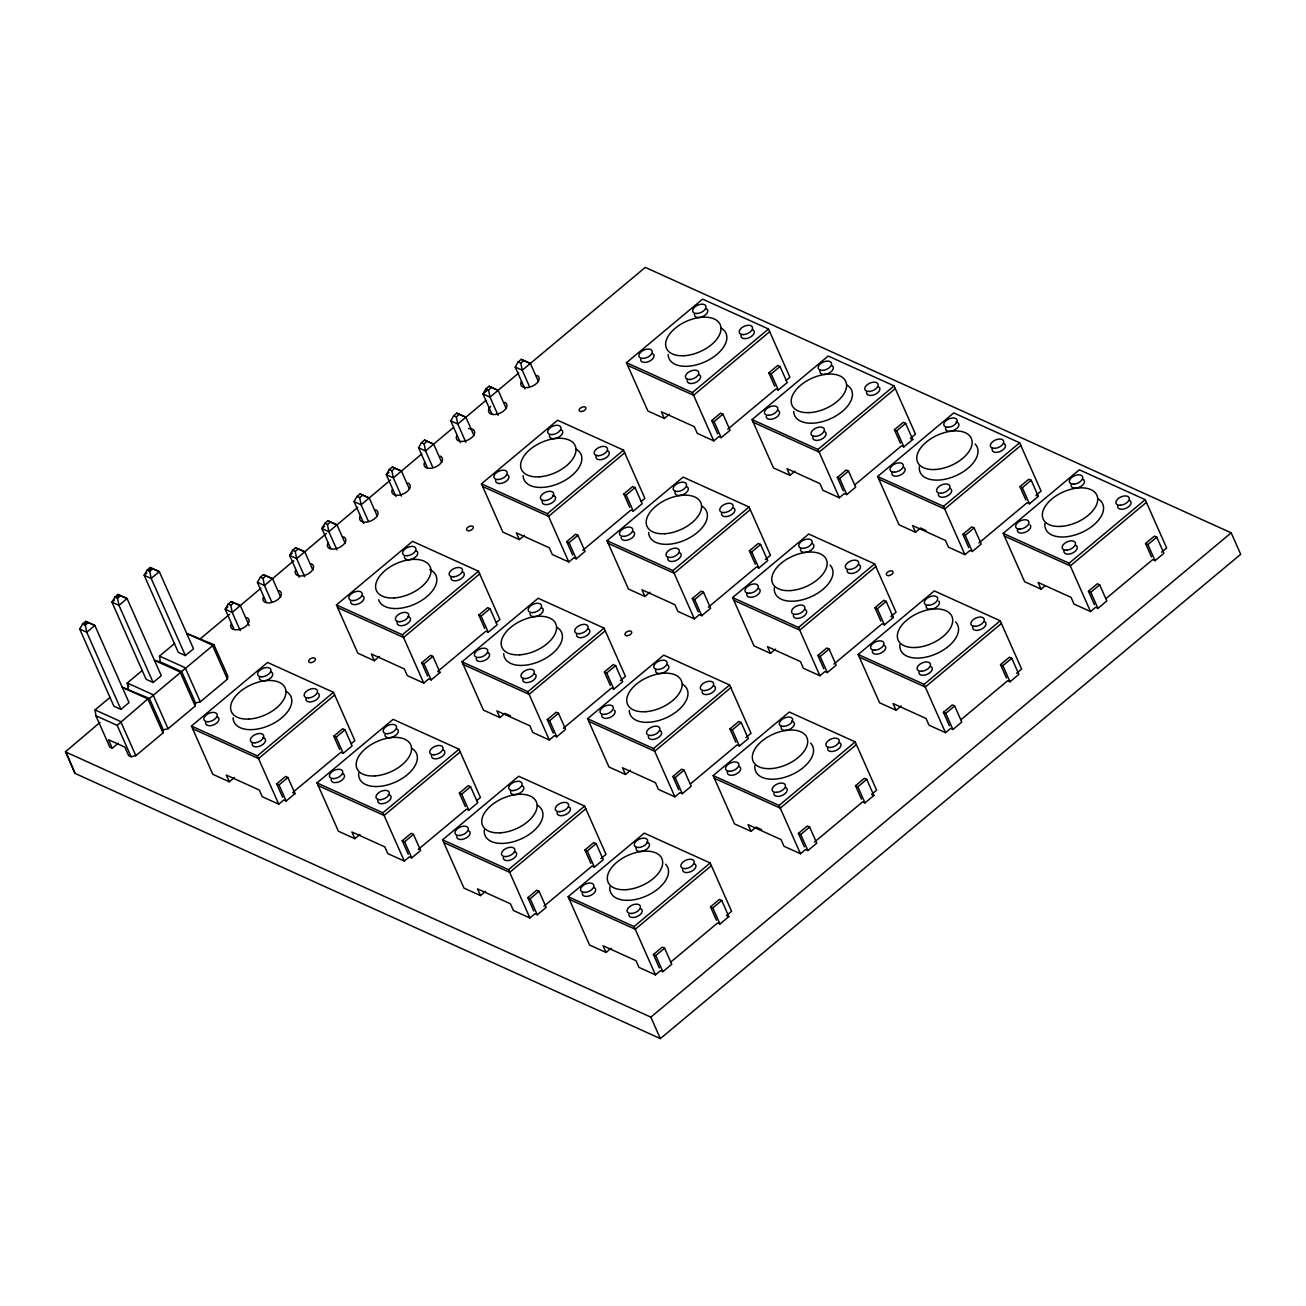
<?xml version="1.0" encoding="UTF-8"?>
<svg xmlns="http://www.w3.org/2000/svg" width="1306" height="1306" viewBox="0 0 1306 1306"><rect width="100%" height="100%" fill="white"/><g stroke="black" fill="none" stroke-linecap="round" stroke-linejoin="round"><path stroke-width="1.5" d="M118.405 743.114L112.267 748.24L108.496 739.718L124.87 747.13L128.641 755.652L131.106 756.762L135.84 755.652L162.989 732.976L163.332 729.858L149.423 698.465L122.193 687.25L147.888 698.89L149.423 698.465L213.874 644.642L227.783 676.035L227.44 679.153L200.291 701.828L195.557 702.938L195.214 706.056L168.066 728.732L163.332 729.858M85.706 621.378L94.865 625.476L129.033 702.612L120.919 709.387L113.883 706.203L79.715 629.068L82.653 623.925L85.706 621.378L87.829 622.293M114.879 597.005L111.941 602.164L146.109 679.3L153.145 682.483L161.275 675.708L127.09 598.556L117.932 594.475L114.879 597.005L117.524 598.213L118.96 605.347L153.145 682.483M147.105 570.102L144.166 575.244L178.334 652.38L185.37 655.563L193.5 648.788L159.316 571.653L150.157 567.555L147.105 570.102L149.749 571.293L151.186 578.427L185.37 655.563M233.301 602.474L231.178 601.56L228.126 604.107L225.187 609.249L234.035 629.247M266.261 602.327L257.413 582.345L260.351 577.187L263.404 574.656L265.526 575.554M297.752 548.651L295.629 547.736L292.577 550.283L289.638 555.425L299.303 577.236M329.977 521.731L327.855 520.816L324.802 523.363L321.864 528.522L330.712 548.504M363.754 523.412L354.089 501.602L357.028 496.46L360.081 493.913L362.203 494.827M394.428 467.907L392.306 466.993L389.253 469.54L386.315 474.682L395.979 496.492M427.389 467.777L418.54 447.778L421.479 442.636L424.532 440.089L426.654 441.004M460.43 442.669L450.766 420.859L453.704 415.716L456.757 413.169L458.879 414.084M491.105 387.164L488.983 386.266L485.93 388.796L482.991 393.955L491.84 413.937M524.881 388.845L515.217 367.035L518.155 361.893L521.208 359.346L523.331 360.26M131.106 756.762L117.197 725.385L147.888 698.89L162.989 732.976M83.976 624.529L87.029 621.983M116.201 597.609L119.254 595.063M148.427 570.689L151.48 568.159M114.634 599.895L111.941 602.164L118.96 605.347L127.09 598.556L120.56 595.667L117.524 598.213M146.86 572.991L144.166 575.244L151.186 578.427L159.316 571.653L152.786 568.747L149.749 571.293M120.919 709.387L86.735 632.251L85.298 625.117L88.335 622.57L94.865 625.476L86.735 632.251L79.715 629.068M112.267 748.24L109.802 747.114L95.893 715.721L95.044 709.925L110.112 697.322M142.338 670.419L127.27 683.005L128.119 688.817M195.557 702.938L181.648 671.545L160.344 661.897L159.495 656.102L174.58 643.499M227.881 606.996L225.187 609.249L232.207 612.432L240.271 630.618M292.332 553.173L289.638 555.425L296.658 558.609L304.722 576.795M324.557 526.253L321.864 528.522L328.883 531.705L336.948 549.875M389.008 472.429L386.315 474.682L393.335 477.882L401.399 496.051M487.04 390.559L482.991 393.955L490.011 397.138L498.076 415.308M260.906 588.173L232.207 612.432L230.77 605.298L233.807 602.752L240.337 605.658L249.185 625.656M271.681 601.886L264.432 585.529L262.996 578.395L266.032 575.848L272.562 578.738L280.61 596.924M326.533 533.403L296.658 558.609L295.221 551.475L298.258 548.928L304.788 551.834L312.836 570.004M357.795 507.332L328.883 531.705L327.447 524.555L330.483 522.025L337.013 524.914L345.062 543.1M368.357 521.143L361.109 504.785L359.672 497.651L362.709 495.105L369.239 498.01L377.287 516.18M421.854 453.868L393.335 477.882L391.898 470.731L394.934 468.201L401.464 471.091L409.513 489.277M432.808 467.319L425.56 450.962L424.124 443.828L427.16 441.281L433.69 444.187L441.738 462.357M465.85 442.228L457.786 424.042L456.349 416.908L459.385 414.361L465.916 417.267L473.964 435.437M518.727 373.01L490.011 397.138L488.575 390.004L491.611 387.458L498.141 390.363L506.189 408.533M529.485 386.576L522.237 370.218L520.8 363.084L523.837 360.538L530.367 363.443L538.415 381.613M99.974 722.479L65.365 751.848L650.845 1017.145L660.363 1038.597L1240.7 554.299L1231.183 532.832L645.295 267.404L522.237 370.218L515.217 367.035M199.981 639.026L229.66 614.244M293.719 560.78L264.432 585.529L257.413 582.345M390.608 479.939L361.109 504.785L354.089 501.602M453.1 427.78L425.56 450.962L418.54 447.778M485.914 400.403L457.786 424.042L450.766 420.859M234.378 777.56L229.301 781.788L212.829 774.327L191.427 726.038L267.55 662.452L333.471 692.327L354.873 740.616L351.069 743.8M379.393 656.445L374.316 660.689L357.844 653.212L336.442 604.923L412.565 541.353L478.486 571.212L499.888 619.501L496.084 622.684M524.408 535.346L519.347 539.574L502.859 532.113L481.457 483.824L557.58 420.238L623.501 450.113L644.903 498.402L641.099 501.586M669.423 414.231L664.362 418.475L647.874 410.998L626.472 362.709L702.595 299.139L768.516 328.998L789.918 377.287L786.114 380.47M191.427 726.038L257.347 755.896L333.471 692.327M336.442 604.923L402.362 634.781L478.486 571.212M481.457 483.824L547.377 513.682L623.501 450.113M626.472 362.709L692.392 392.567L768.516 328.998M334.663 695.004L258.539 758.574L192.619 728.715M479.677 573.905L403.554 637.475L337.634 607.6M624.692 452.79L548.569 516.36L482.649 486.501M769.707 331.675L693.584 395.261L627.664 365.386M282.635 797.264L276.692 783.861L285.573 776.433L287.908 777.494L295.042 793.591L286.161 801.019L283.826 799.958L278.749 804.186L262.261 796.725L259.29 790.016L226.33 775.078L229.301 781.788M339.723 749.595L333.781 736.176L342.662 728.764L344.996 729.825L352.13 745.922L343.249 753.333L340.915 752.272L292.707 792.53L295.042 793.591M427.65 676.165L421.707 662.746L430.588 655.334L432.923 656.396L440.057 672.492L431.176 679.904L428.841 678.842L423.764 683.087L407.276 675.61L404.305 668.917L371.345 653.98L374.316 660.689M484.738 628.48L478.796 615.061L487.677 607.649L490.028 608.71L497.145 624.807L488.264 632.218L485.93 631.157L437.722 671.431L440.057 672.492M572.665 555.05L566.722 541.631L575.603 534.219L577.938 535.28L585.072 551.377L576.191 558.805L573.856 557.744L568.779 561.972L552.291 554.511L549.32 547.802L516.36 532.864L519.347 539.574M629.753 507.365L623.811 493.962L632.692 486.534L635.043 487.595L642.177 503.708L633.296 511.119L630.945 510.058L582.737 550.316M717.68 433.951L711.737 420.532L720.618 413.12L722.953 414.182L730.087 430.278L721.206 437.69L718.871 436.628L713.794 440.873L697.306 433.396L694.335 426.687L661.375 411.765L664.362 418.475M774.768 386.266L768.826 372.847L777.707 365.435L780.057 366.496L787.192 382.593L778.311 390.004L775.96 388.943L727.752 429.217M276.692 783.861L279.027 784.922L287.908 777.494M333.781 736.176L336.115 737.237L344.996 729.825M421.707 662.746L424.042 663.807L432.923 656.396M478.796 615.061L481.13 616.122L490.028 608.71M566.722 541.631L569.057 542.692L577.938 535.28M623.811 493.962L626.162 495.023L635.043 487.595M711.737 420.532L714.072 421.593L722.953 414.182M768.826 372.847L771.177 373.908L780.057 366.496M359.95 834.436L354.873 838.681L338.401 831.22L316.999 782.914L393.122 719.345L459.043 749.22L480.445 797.509L476.641 800.692M510.466 715.819L504.965 713.337L499.888 717.582L483.416 710.105L462.014 661.816L538.137 598.246L604.058 628.104L625.46 676.394L620.383 680.638M649.98 592.222L644.919 596.467L628.431 589.006L607.029 540.7L683.152 477.131L749.073 506.989L770.475 555.295L765.398 559.523M794.995 471.123L789.934 475.351L773.446 467.891L752.044 419.601L828.167 356.032L894.088 385.89L915.49 434.18L910.413 438.424L912.763 439.485L903.883 446.897L901.532 445.836L854.875 484.804M316.999 782.914L382.919 812.789L459.043 749.22M462.014 661.816L527.934 691.674L604.058 628.104M607.029 540.7L672.949 570.575L749.073 506.989M752.044 419.601L817.964 449.46L894.088 385.89M460.234 751.897L384.111 815.466L318.191 785.608M605.249 630.782L529.126 694.368L463.206 664.493M750.264 509.683L674.141 573.252L608.221 543.394M895.279 388.568L819.156 452.137L753.236 422.279M408.207 854.157L402.264 840.738L411.145 833.326L413.48 834.387L420.614 850.484L411.733 857.895L409.398 856.834L404.321 861.078L387.833 853.618L384.862 846.908L351.902 831.971L354.873 838.681M465.295 806.471L459.353 793.069L468.234 785.641L470.568 786.702L477.702 802.798L468.821 810.226L466.487 809.165L418.279 849.422M553.222 733.058L547.279 719.639L556.16 712.211L558.495 713.272L565.629 729.385L556.748 736.796L554.413 735.735L549.336 739.98L532.848 732.503L529.877 725.793L496.917 710.872L499.888 717.582M610.31 685.372L604.368 671.953L613.249 664.542L615.599 665.603L622.717 681.699L613.836 689.111L611.502 688.05L563.294 728.324M698.237 611.943L692.294 598.523L701.175 591.112L703.51 592.173L710.644 608.27L701.763 615.681L699.428 614.62L694.351 618.864L677.863 611.404L674.892 604.694L641.932 589.757L644.919 596.467M755.325 564.257L749.383 550.854L758.264 543.427L760.614 544.488L767.748 560.584L758.868 568.012L756.517 566.951L708.309 607.208M843.252 490.827L837.309 477.425L846.19 469.997L848.525 471.058L855.659 487.154L846.778 494.582L844.443 493.521L839.366 497.749L822.878 490.289L819.907 483.579L786.963 468.658L789.934 475.351M900.34 443.158L894.398 429.739L903.279 422.328L905.629 423.389L912.763 439.485M402.264 840.738L404.599 841.799L413.48 834.387M459.353 793.069L461.687 794.13L470.568 786.702M547.279 719.639L549.614 720.7L558.495 713.272M604.368 671.953L606.702 673.014L615.599 665.603M692.294 598.523L694.629 599.585L703.51 592.173M749.383 550.854L751.734 551.916L760.614 544.488M837.309 477.425L839.644 478.486L848.525 471.058M894.398 429.739L896.749 430.8L905.629 423.389M485.522 891.329L480.445 895.573L463.973 888.113L442.571 839.807L518.694 776.237L584.615 806.096L606.017 854.402L600.94 858.63M630.537 770.23L625.476 774.458L608.988 766.997L587.586 718.708L663.709 655.122L729.63 684.997L751.032 733.286L745.955 737.531M775.552 649.115L770.491 653.359L754.003 645.882L732.601 597.593L808.724 534.023L874.645 563.882L896.047 612.188L890.97 616.416L893.32 617.477L884.44 624.888L882.089 623.827L833.881 664.101M926.068 530.497L920.567 528.016L915.506 532.244L899.018 524.783L877.616 476.494L953.739 412.908L1019.66 442.783L1041.062 491.072L1035.985 495.317L1038.335 496.378L1029.455 503.79L1027.104 502.728L978.896 542.986M442.571 839.807L508.491 869.682L584.615 806.096M587.586 718.708L653.506 748.567L729.63 684.997M732.601 597.593L798.521 627.451L874.645 563.882M877.616 476.494L943.536 506.353L1019.66 442.783M585.806 808.789L509.683 872.359L443.762 842.501M730.821 687.674L654.698 751.244L588.777 721.385M875.836 566.575L799.713 630.145L733.792 600.287M1020.851 445.46L944.728 509.03L878.807 479.171M533.779 911.049L527.836 897.63L536.717 890.219L539.052 891.28L546.186 907.376L537.305 914.788L534.97 913.727L529.893 917.971L513.405 910.511L510.434 903.801L477.474 888.864L480.445 895.573M590.867 863.364L584.925 849.945L593.806 842.533L596.14 843.594L603.274 859.691L594.393 867.119L592.059 866.058L543.851 906.315M678.793 789.934L672.851 776.531L681.732 769.103L684.066 770.165L691.201 786.261L682.32 793.689L679.985 792.628L674.908 796.856L658.42 789.395L655.449 782.686L622.489 767.748L625.476 774.458M735.882 742.265L729.94 728.846L738.821 721.434L741.171 722.496L748.305 738.592L739.408 746.004L737.074 744.942L690.417 783.91M823.808 668.835L817.866 655.416L826.747 648.005L829.081 649.066L836.215 665.162L827.335 672.574L825 671.513L819.923 675.757L803.435 668.28L800.464 661.587L767.504 646.65L770.491 653.359M880.897 621.15L874.955 607.731L883.836 600.319L886.186 601.38L893.32 617.477M968.823 547.72L962.881 534.317L971.762 526.889L974.096 527.951L981.23 544.047L972.35 551.475L970.015 550.414L964.938 554.642L948.466 547.181L945.479 540.472L912.535 525.534L915.506 532.244M1025.912 500.051L1019.97 486.632L1028.85 479.204L1031.201 480.265L1038.335 496.378M527.836 897.63L530.171 898.691L539.052 891.28M584.925 849.945L587.259 851.006L596.14 843.594M672.851 776.531L675.186 777.592L684.066 770.165M729.94 728.846L732.291 729.907L741.171 722.496M817.866 655.416L820.201 656.477L829.081 649.066M874.955 607.731L877.306 608.792L886.186 601.38M962.881 534.317L965.216 535.378L974.096 527.951M1019.97 486.632L1022.32 487.693L1031.201 480.265M611.094 948.221L606.017 952.466L589.545 944.989L568.143 896.7L644.266 833.13L710.186 862.988L731.589 911.278L726.511 915.522L728.846 916.583L719.965 923.995L717.631 922.934L670.974 961.902M761.61 829.604L756.109 827.122L751.048 831.351L734.56 823.89L713.158 775.601L789.281 712.015L855.201 741.89L876.604 790.179L871.526 794.423L873.877 795.485L864.996 802.896L862.646 801.835L814.438 842.092M901.124 706.007L896.063 710.252L879.575 702.775L858.173 654.486L934.296 590.916L1000.216 620.774L1021.618 669.064L1016.541 673.308M1044.882 585.953L1041.078 589.137L1024.59 581.676L1003.188 533.37L1079.311 469.801L1145.231 499.659L1166.633 547.965L1161.556 552.193M568.143 896.7L634.063 926.558L710.186 862.988M713.158 775.601L779.078 805.459L855.201 741.89M858.173 654.486L924.093 684.344L1000.216 620.774M1003.188 533.37L1069.108 563.245L1145.231 499.659M711.378 865.666L635.255 929.252L569.334 899.377M856.393 744.567L780.27 808.136L714.349 778.278M1001.408 623.452L925.285 687.038L859.364 657.163M1146.423 502.353L1070.3 565.922L1004.379 536.064M659.35 967.942L653.408 954.523L662.289 947.111L664.623 948.172L671.757 964.269L662.877 971.68L660.542 970.619L655.465 974.864L638.977 967.387L636.006 960.694L603.045 945.756L606.017 952.466M716.439 920.257L710.497 906.837L719.377 899.426L721.728 900.487L728.846 916.583M804.365 846.827L798.423 833.408L807.304 825.996L809.638 827.057L816.772 843.154L807.892 850.581L805.557 849.52L800.48 853.749L783.992 846.288L781.021 839.578L748.06 824.641L751.048 831.351M861.454 799.141L855.512 785.739L864.392 778.311L866.743 779.372L873.877 795.485M949.38 725.728L943.438 712.309L952.319 704.897L954.653 705.958L961.787 722.055L952.907 729.466L950.572 728.405L945.495 732.65L929.007 725.173L926.036 718.463L893.075 703.542L896.063 710.252M1006.469 678.043L1000.527 664.623L1009.407 657.212L1011.758 658.273L1018.892 674.369L1010.011 681.781L1007.661 680.72L961.004 719.688M1094.395 604.613L1088.453 591.194L1097.334 583.782L1099.668 584.843L1106.802 600.94L1097.922 608.351L1095.587 607.29L1090.51 611.535L1074.038 604.074L1071.051 597.364L1038.107 582.427L1041.078 589.137M1151.484 556.927L1145.542 543.525L1154.422 536.097L1156.773 537.158L1163.907 553.254L1155.026 560.682L1152.676 559.621L1106.019 598.589M653.408 954.523L655.743 955.584L664.623 948.172M710.497 906.837L712.831 907.899L721.728 900.487M798.423 833.408L800.758 834.469L809.638 827.057M855.512 785.739L857.862 786.8L866.743 779.372M943.438 712.309L945.773 713.37L954.653 705.958M1000.527 664.623L1002.877 665.685L1011.758 658.273M1088.453 591.194L1090.788 592.255L1099.668 584.843M1145.542 543.525L1147.892 544.586L1156.773 537.158M650.845 1017.145L1231.183 532.832M160.344 661.897L154.418 660.33L180.114 671.986L195.214 706.056M150.157 567.555L152.28 568.469M117.932 594.475L120.054 595.373M521.208 359.346L530.367 363.443M518.155 361.893L520.8 363.084M488.983 386.266L498.141 390.363M485.93 388.796L488.575 390.004M456.757 413.169L465.916 417.267M453.704 415.716L456.349 416.908M424.532 440.089L433.69 444.187M421.479 442.636L424.124 443.828M392.306 466.993L401.464 471.091M389.253 469.54L391.898 470.731M360.081 493.913L369.239 498.01M357.028 496.46L359.672 497.651M327.855 520.816L337.013 524.914M324.802 523.363L327.447 524.555M295.629 547.736L304.788 551.834M292.577 550.283L295.221 551.475M263.404 574.656L272.562 578.738M260.351 577.187L262.996 578.395M231.178 601.56L240.337 605.658M228.126 604.107L230.77 605.298M213.874 644.642L186.644 633.426L212.339 645.066L227.44 679.153M159.495 656.102L185.191 667.741L200.291 701.828M82.653 623.925L85.298 625.117M95.044 709.925L120.74 721.565L135.84 755.652M95.893 715.721L117.197 725.385M66.394 752.958L75.013 773.413L660.363 1038.597M1147.892 544.586L1155.026 560.682M1090.788 592.255L1097.922 608.351M1069.108 563.245L1090.51 611.535M1022.32 487.693L1029.455 503.79M965.216 535.378L972.35 551.475M943.536 506.353L964.938 554.642M1002.877 665.685L1010.011 681.781M896.749 430.8L903.883 446.897M945.773 713.37L952.907 729.466M839.644 478.486L846.778 494.582M924.093 684.344L945.495 732.65M817.964 449.46L839.366 497.749M877.306 608.792L884.44 624.888M771.177 373.908L778.311 390.004M820.201 656.477L827.335 672.574M714.072 421.593L721.206 437.69M798.521 627.451L819.923 675.757M692.392 392.567L713.794 440.873M857.862 786.8L864.996 802.896M751.734 551.916L758.868 568.012M800.758 834.469L807.892 850.581M694.629 599.585L701.763 615.681M779.078 805.459L800.48 853.749M672.949 570.575L694.351 618.864M732.291 729.907L739.408 746.004M626.162 495.023L633.296 511.119M675.186 777.592L682.32 793.689M569.057 542.692L576.191 558.805M653.506 748.567L674.908 796.856M547.377 513.682L568.779 561.972M712.831 907.899L719.965 923.995M606.702 673.014L613.836 689.111M655.743 955.584L662.877 971.68M549.614 720.7L556.748 736.796M634.063 926.558L655.465 974.864M527.934 691.674L549.336 739.98M587.259 851.006L594.393 867.119M481.13 616.122L488.264 632.218M530.171 898.691L537.305 914.788M424.042 663.807L431.176 679.904M508.491 869.682L529.893 917.971M402.362 634.781L423.764 683.087M461.687 794.13L468.821 810.226M404.599 841.799L411.733 857.895M382.919 812.789L404.321 861.078M336.115 737.237L343.249 753.333M279.027 784.922L286.161 801.019M257.347 755.896L278.749 804.186M168.066 728.732L152.965 694.661L127.27 683.005L128.853 686.597M65.512 751.962L75.013 773.413M246.899 617.591A9.795 5.551 -23.9 0 1 241.659 628.692A9.795 5.551 -23.9 0 1 231.195 623.958M279.125 590.671A9.795 5.551 -23.9 0 1 273.885 601.788A9.795 5.551 -23.9 0 1 263.42 597.038M311.35 563.751A9.795 5.551 -23.9 0 1 306.11 574.869A9.795 5.551 -23.9 0 1 295.646 570.134M343.576 536.848A9.795 5.551 -23.9 0 1 338.336 547.965A9.795 5.551 -23.9 0 1 327.871 543.214M375.801 509.928A9.795 5.551 -23.9 0 1 370.561 521.045A9.795 5.551 -23.9 0 1 360.097 516.311M408.027 483.024A9.795 5.551 -23.9 0 1 402.787 494.125A9.795 5.551 -23.9 0 1 392.322 489.391M440.253 456.104A9.795 5.551 -23.9 0 1 435.012 467.221A9.795 5.551 -23.9 0 1 424.548 462.471M468.528 428.613A9.795 5.551 -23.9 0 1 474.225 434.474A9.795 5.551 -23.9 0 1 462.487 441.444A9.795 5.551 -23.9 0 1 456.774 435.567M504.704 402.281A9.795 5.551 -23.9 0 1 504.165 410.508A9.795 5.551 -23.9 0 1 491.497 414.214A9.795 5.551 -23.9 0 1 490.583 406.411M536.929 375.361A9.795 5.551 -23.9 0 1 531.689 386.478A9.795 5.551 -23.9 0 1 521.225 381.744M1098.003 498.81A31.164 17.647 -23.9 0 1 1082.25 532.244A31.164 17.647 -23.9 0 1 1044.914 523.477M1075.687 545.271A7.118 4.032 -23.9 0 1 1071.883 553.352A7.118 4.032 -23.9 0 1 1064.259 549.908M1129.445 500.378A7.118 4.032 -23.9 0 1 1126.49 508.083A7.118 4.032 -23.9 0 1 1117.675 506.206M1082.886 479.286A7.118 4.032 -23.9 0 1 1079.082 487.367A7.118 4.032 -23.9 0 1 1071.475 483.922M1030.091 524.849A7.118 4.032 -23.9 0 1 1024.459 532.587A7.118 4.032 -23.9 0 1 1017.717 528.816M955.617 621.966A31.164 17.647 -23.9 0 1 934.737 654.437A31.164 17.647 -23.9 0 1 899.899 644.576M930.672 666.386A7.118 4.032 -23.9 0 1 927.717 674.092A7.118 4.032 -23.9 0 1 918.902 672.215M984.43 621.493A7.118 4.032 -23.9 0 1 980.626 629.574A7.118 4.032 -23.9 0 1 973.003 626.129M938.834 601.054A7.118 4.032 -23.9 0 1 933.202 608.792A7.118 4.032 -23.9 0 1 926.46 605.037M884.113 645.295A7.118 4.032 -23.9 0 1 880.309 653.375A7.118 4.032 -23.9 0 1 872.702 649.931M810.602 743.081A31.164 17.647 -23.9 0 1 789.722 775.552A31.164 17.647 -23.9 0 1 754.884 765.691M785.657 787.502A7.118 4.032 -23.9 0 1 782.702 795.191A7.118 4.032 -23.9 0 1 773.887 793.33M839.415 742.592A7.118 4.032 -23.9 0 1 835.611 750.672A7.118 4.032 -23.9 0 1 827.988 747.228M793.819 722.169A7.118 4.032 -23.9 0 1 788.187 729.907A7.118 4.032 -23.9 0 1 781.445 726.136M791.55 721.141A7.118 4.032 -23.9 0 1 792.856 721.5M739.098 766.41A7.118 4.032 -23.9 0 1 735.294 774.491A7.118 4.032 -23.9 0 1 727.687 771.03M665.587 864.197A31.164 17.647 -23.9 0 1 644.707 896.667A31.164 17.647 -23.9 0 1 609.869 886.807M640.642 908.601A7.118 4.032 -23.9 0 1 637.671 916.306A7.118 4.032 -23.9 0 1 628.872 914.429M694.4 863.707A7.118 4.032 -23.9 0 1 691.445 871.396A7.118 4.032 -23.9 0 1 682.63 869.535M646.535 842.239A7.118 4.032 -23.9 0 1 648.641 847.268A7.118 4.032 -23.9 0 1 640.022 851.528A7.118 4.032 -23.9 0 1 636.43 847.251M594.083 887.509A7.118 4.032 -23.9 0 1 590.279 895.59A7.118 4.032 -23.9 0 1 582.672 892.145M975.06 443.975A31.164 17.647 -23.9 0 1 954.196 476.445A31.164 17.647 -23.9 0 1 919.342 466.585M950.115 488.395A7.118 4.032 -23.9 0 1 947.16 496.084A7.118 4.032 -23.9 0 1 938.345 494.223M1003.873 443.485A7.118 4.032 -23.9 0 1 1000.07 451.566A7.118 4.032 -23.9 0 1 992.462 448.121M958.278 423.062A7.118 4.032 -23.9 0 1 952.645 430.8A7.118 4.032 -23.9 0 1 945.903 427.029M956.008 422.034A7.118 4.032 -23.9 0 1 957.314 422.393M903.556 467.303A7.118 4.032 -23.9 0 1 899.752 475.384A7.118 4.032 -23.9 0 1 892.145 471.939M830.045 565.09A31.164 17.647 -23.9 0 1 809.165 597.56A31.164 17.647 -23.9 0 1 774.327 587.7M805.1 609.494A7.118 4.032 -23.9 0 1 802.145 617.199A7.118 4.032 -23.9 0 1 793.33 615.322M858.858 564.6A7.118 4.032 -23.9 0 1 855.903 572.306A7.118 4.032 -23.9 0 1 847.088 570.428M812.299 543.508A7.118 4.032 -23.9 0 1 808.496 551.589A7.118 4.032 -23.9 0 1 800.888 548.145M758.541 588.402A7.118 4.032 -23.9 0 1 754.737 596.483A7.118 4.032 -23.9 0 1 747.13 593.038M682.401 684.132A31.164 17.647 -23.9 0 1 667.872 716.994A31.164 17.647 -23.9 0 1 629.247 710.448M660.085 730.609A7.118 4.032 -23.9 0 1 657.114 738.298A7.118 4.032 -23.9 0 1 648.315 736.437M713.843 685.699A7.118 4.032 -23.9 0 1 710.888 693.404A7.118 4.032 -23.9 0 1 702.073 691.527M667.284 664.623A7.118 4.032 -23.9 0 1 663.481 672.704A7.118 4.032 -23.9 0 1 655.873 669.243M614.489 710.17A7.118 4.032 -23.9 0 1 609.722 717.598A7.118 4.032 -23.9 0 1 601.756 715.345M537.386 805.247A31.164 17.647 -23.9 0 1 521.633 838.681A31.164 17.647 -23.9 0 1 484.297 829.914M515.07 851.708A7.118 4.032 -23.9 0 1 512.099 859.413A7.118 4.032 -23.9 0 1 503.3 857.536M568.828 806.814A7.118 4.032 -23.9 0 1 565.873 814.52A7.118 4.032 -23.9 0 1 557.058 812.642M522.269 785.722A7.118 4.032 -23.9 0 1 518.466 793.803A7.118 4.032 -23.9 0 1 510.858 790.359M468.511 830.616A7.118 4.032 -23.9 0 1 465.556 838.321A7.118 4.032 -23.9 0 1 456.741 836.444M846.859 385.025A31.164 17.647 -23.9 0 1 832.33 417.887A31.164 17.647 -23.9 0 1 793.705 411.341M824.543 431.502A7.118 4.032 -23.9 0 1 820.739 439.583A7.118 4.032 -23.9 0 1 813.116 436.139M878.301 386.609A7.118 4.032 -23.9 0 1 875.347 394.298A7.118 4.032 -23.9 0 1 866.531 392.437M831.742 365.517A7.118 4.032 -23.9 0 1 827.939 373.598A7.118 4.032 -23.9 0 1 820.331 370.137M777.984 410.411A7.118 4.032 -23.9 0 1 775.029 418.116A7.118 4.032 -23.9 0 1 766.214 416.239M701.844 506.14A31.164 17.647 -23.9 0 1 687.315 538.986A31.164 17.647 -23.9 0 1 648.69 532.456M679.528 552.601A7.118 4.032 -23.9 0 1 675.708 560.682A7.118 4.032 -23.9 0 1 668.101 557.238M733.286 507.708A7.118 4.032 -23.9 0 1 730.332 515.413A7.118 4.032 -23.9 0 1 721.516 513.536M686.727 486.616A7.118 4.032 -23.9 0 1 682.924 494.696A7.118 4.032 -23.9 0 1 675.316 491.252M632.969 531.509A7.118 4.032 -23.9 0 1 630.014 539.215A7.118 4.032 -23.9 0 1 621.199 537.337M556.829 627.239A31.164 17.647 -23.9 0 1 542.3 660.101A31.164 17.647 -23.9 0 1 503.675 653.555M534.513 673.716A7.118 4.032 -23.9 0 1 530.693 681.797A7.118 4.032 -23.9 0 1 523.086 678.353M588.271 628.823A7.118 4.032 -23.9 0 1 585.317 636.512A7.118 4.032 -23.9 0 1 576.501 634.651M541.712 607.731A7.118 4.032 -23.9 0 1 538.758 615.42A7.118 4.032 -23.9 0 1 529.942 613.559M487.954 652.625A7.118 4.032 -23.9 0 1 484.999 660.33A7.118 4.032 -23.9 0 1 476.184 658.453M411.814 748.354A31.164 17.647 -23.9 0 1 396.061 781.788A31.164 17.647 -23.9 0 1 358.726 773.021M388.176 794.456A7.118 4.032 -23.9 0 1 390.282 799.484A7.118 4.032 -23.9 0 1 381.679 803.745A7.118 4.032 -23.9 0 1 378.071 799.452M443.256 749.922A7.118 4.032 -23.9 0 1 440.302 757.627A7.118 4.032 -23.9 0 1 431.486 755.75M396.697 728.83A7.118 4.032 -23.9 0 1 393.743 736.535A7.118 4.032 -23.9 0 1 384.927 734.658M342.939 773.74A7.118 4.032 -23.9 0 1 339.984 781.429A7.118 4.032 -23.9 0 1 331.169 779.568M721.287 328.132A31.164 17.647 -23.9 0 1 706.758 360.995A31.164 17.647 -23.9 0 1 668.133 354.448M698.971 374.61A7.118 4.032 -23.9 0 1 695.167 382.691A7.118 4.032 -23.9 0 1 687.544 379.246M752.729 329.716A7.118 4.032 -23.9 0 1 748.926 337.797A7.118 4.032 -23.9 0 1 741.302 334.352M706.171 308.624A7.118 4.032 -23.9 0 1 703.216 316.313A7.118 4.032 -23.9 0 1 694.4 314.452M652.412 353.518A7.118 4.032 -23.9 0 1 649.457 361.223A7.118 4.032 -23.9 0 1 640.642 359.346M576.273 449.248A31.164 17.647 -23.9 0 1 561.743 482.11A31.164 17.647 -23.9 0 1 523.118 475.564M552.634 495.349A7.118 4.032 -23.9 0 1 554.74 500.378A7.118 4.032 -23.9 0 1 546.137 504.638A7.118 4.032 -23.9 0 1 542.529 500.345M607.714 450.815A7.118 4.032 -23.9 0 1 603.911 458.896A7.118 4.032 -23.9 0 1 596.287 455.451M561.156 429.723A7.118 4.032 -23.9 0 1 558.201 437.428A7.118 4.032 -23.9 0 1 549.385 435.551M507.397 474.633A7.118 4.032 -23.9 0 1 504.442 482.322A7.118 4.032 -23.9 0 1 495.627 480.461M429.674 569.53A31.164 17.647 -23.9 0 1 420.287 601.282A31.164 17.647 -23.9 0 1 378.626 599.78M409.904 617.493A7.118 4.032 -23.9 0 1 404.256 625.231A7.118 4.032 -23.9 0 1 397.514 621.46M407.619 616.448A7.118 4.032 -23.9 0 1 408.941 616.824M462.699 571.93A7.118 4.032 -23.9 0 1 458.896 580.011A7.118 4.032 -23.9 0 1 451.272 576.566M416.141 550.838A7.118 4.032 -23.9 0 1 413.186 558.544A7.118 4.032 -23.9 0 1 404.37 556.666M362.382 595.732A7.118 4.032 -23.9 0 1 359.428 603.437A7.118 4.032 -23.9 0 1 350.612 601.56M286.243 691.462A31.164 17.647 -23.9 0 1 271.713 724.324A31.164 17.647 -23.9 0 1 233.088 717.778M262.604 737.564A7.118 4.032 -23.9 0 1 264.71 742.592A7.118 4.032 -23.9 0 1 256.107 746.852A7.118 4.032 -23.9 0 1 252.499 742.559M317.685 693.029A7.118 4.032 -23.9 0 1 313.881 701.11A7.118 4.032 -23.9 0 1 306.257 697.665M271.126 671.937A7.118 4.032 -23.9 0 1 267.322 680.034A7.118 4.032 -23.9 0 1 259.714 676.573M217.367 716.847A7.118 4.032 -23.9 0 1 214.413 724.536A7.118 4.032 -23.9 0 1 205.597 722.675M310.926 662.599A3.608 2.041 -23.9 0 0 315.383 658.877A3.608 2.041 -23.9 0 0 309.816 659.22A3.608 2.041 -23.9 0 0 310.926 662.599M468.838 530.726A3.608 2.041 -23.9 0 0 473.294 527.004A3.608 2.041 -23.9 0 0 467.711 527.346A3.608 2.041 -23.9 0 0 468.838 530.726M581.431 411.537A3.608 2.041 -23.9 0 0 585.888 407.815A3.608 2.041 -23.9 0 0 580.305 408.158A3.608 2.041 -23.9 0 0 581.431 411.537M627.223 635.696A3.608 2.041 -23.9 0 0 631.68 631.973A3.608 2.041 -23.9 0 0 626.113 632.316A3.608 2.041 -23.9 0 0 627.223 635.696M888.57 575.603A3.608 2.041 -23.9 0 0 893.043 571.881A3.608 2.041 -23.9 0 0 887.46 572.224A3.608 2.041 -23.9 0 0 888.57 575.603M1066.627 550.153A7.118 4.032 -23.9 0 0 1075.409 542.823A7.118 4.032 -23.9 0 0 1064.423 543.508A7.118 4.032 -23.9 0 0 1066.627 550.153M1120.385 505.259A7.118 4.032 -23.9 0 0 1129.184 497.913A7.118 4.032 -23.9 0 0 1118.197 498.598A7.118 4.032 -23.9 0 0 1120.385 505.259M1073.842 484.167A7.118 4.032 -23.9 0 0 1082.625 476.821A7.118 4.032 -23.9 0 0 1071.638 477.506A7.118 4.032 -23.9 0 0 1073.842 484.167M1020.068 529.061A7.118 4.032 -23.9 0 0 1028.867 521.731A7.118 4.032 -23.9 0 0 1017.88 522.416A7.118 4.032 -23.9 0 0 1020.068 529.061M1060.978 526.383A29.385 16.635 -23.9 0 0 1097.236 496.1A29.385 16.635 -23.9 0 0 1051.918 498.925A29.385 16.635 -23.9 0 0 1060.978 526.383M921.612 671.268A7.118 4.032 -23.9 0 0 930.394 663.921A7.118 4.032 -23.9 0 0 919.408 664.607A7.118 4.032 -23.9 0 0 921.612 671.268M975.37 626.374A7.118 4.032 -23.9 0 0 984.169 619.028A7.118 4.032 -23.9 0 0 973.182 619.713A7.118 4.032 -23.9 0 0 975.37 626.374M928.827 605.282A7.118 4.032 -23.9 0 0 937.61 597.936A7.118 4.032 -23.9 0 0 926.623 598.621A7.118 4.032 -23.9 0 0 928.827 605.282M875.053 650.176A7.118 4.032 -23.9 0 0 883.852 642.83A7.118 4.032 -23.9 0 0 872.865 643.515A7.118 4.032 -23.9 0 0 875.053 650.176M915.963 647.482A29.385 16.635 -23.9 0 0 952.221 617.199A29.385 16.635 -23.9 0 0 906.903 620.024A29.385 16.635 -23.9 0 0 915.963 647.482M776.597 792.367A7.118 4.032 -23.9 0 0 785.379 785.037A7.118 4.032 -23.9 0 0 774.393 785.722A7.118 4.032 -23.9 0 0 776.597 792.367M830.355 747.473A7.118 4.032 -23.9 0 0 839.154 740.143A7.118 4.032 -23.9 0 0 828.167 740.812A7.118 4.032 -23.9 0 0 830.355 747.473M783.796 726.381A7.118 4.032 -23.9 0 0 792.595 719.051A7.118 4.032 -23.9 0 0 781.608 719.72A7.118 4.032 -23.9 0 0 783.796 726.381M730.038 771.291A7.118 4.032 -23.9 0 0 738.837 763.945A7.118 4.032 -23.9 0 0 727.85 764.63A7.118 4.032 -23.9 0 0 730.038 771.291M770.948 768.597A29.385 16.635 -23.9 0 0 807.206 738.314A29.385 16.635 -23.9 0 0 761.888 741.139A29.385 16.635 -23.9 0 0 770.948 768.597M631.582 913.482A7.118 4.032 -23.9 0 0 640.364 906.135A7.118 4.032 -23.9 0 0 629.378 906.821A7.118 4.032 -23.9 0 0 631.582 913.482M685.34 868.588A7.118 4.032 -23.9 0 0 694.139 861.242A7.118 4.032 -23.9 0 0 683.152 861.927A7.118 4.032 -23.9 0 0 685.34 868.588M638.781 847.496A7.118 4.032 -23.9 0 0 647.58 840.15A7.118 4.032 -23.9 0 0 636.593 840.835A7.118 4.032 -23.9 0 0 638.781 847.496M585.023 892.39A7.118 4.032 -23.9 0 0 593.822 885.044A7.118 4.032 -23.9 0 0 582.835 885.729A7.118 4.032 -23.9 0 0 585.023 892.39M625.933 889.696A29.385 16.635 -23.9 0 0 662.191 859.413A29.385 16.635 -23.9 0 0 616.873 862.238A29.385 16.635 -23.9 0 0 625.933 889.696M941.055 493.276A7.118 4.032 -23.9 0 0 949.837 485.93A7.118 4.032 -23.9 0 0 938.851 486.616A7.118 4.032 -23.9 0 0 941.055 493.276M994.813 448.366A7.118 4.032 -23.9 0 0 1003.612 441.036A7.118 4.032 -23.9 0 0 992.625 441.706A7.118 4.032 -23.9 0 0 994.813 448.366M948.27 427.274A7.118 4.032 -23.9 0 0 957.053 419.944A7.118 4.032 -23.9 0 0 946.066 420.63A7.118 4.032 -23.9 0 0 948.27 427.274M894.496 472.184A7.118 4.032 -23.9 0 0 903.295 464.838A7.118 4.032 -23.9 0 0 892.308 465.524A7.118 4.032 -23.9 0 0 894.496 472.184M935.406 469.491A29.385 16.635 -23.9 0 0 971.664 439.208A29.385 16.635 -23.9 0 0 926.346 442.032A29.385 16.635 -23.9 0 0 935.406 469.491M796.04 614.375A7.118 4.032 -23.9 0 0 804.822 607.029A7.118 4.032 -23.9 0 0 793.836 607.714A7.118 4.032 -23.9 0 0 796.04 614.375M849.798 569.481A7.118 4.032 -23.9 0 0 858.597 562.135A7.118 4.032 -23.9 0 0 847.61 562.821A7.118 4.032 -23.9 0 0 849.798 569.481M803.239 548.389A7.118 4.032 -23.9 0 0 812.038 541.043A7.118 4.032 -23.9 0 0 801.051 541.729A7.118 4.032 -23.9 0 0 803.239 548.389M749.481 593.283A7.118 4.032 -23.9 0 0 758.28 585.937A7.118 4.032 -23.9 0 0 747.293 586.623A7.118 4.032 -23.9 0 0 749.481 593.283M790.391 590.59A29.385 16.635 -23.9 0 0 826.649 560.323A29.385 16.635 -23.9 0 0 781.331 563.131A29.385 16.635 -23.9 0 0 790.391 590.59M651.025 735.49A7.118 4.032 -23.9 0 0 659.808 728.144A7.118 4.032 -23.9 0 0 648.821 728.83A7.118 4.032 -23.9 0 0 651.025 735.49M704.783 690.58A7.118 4.032 -23.9 0 0 713.582 683.25A7.118 4.032 -23.9 0 0 702.595 683.936A7.118 4.032 -23.9 0 0 704.783 690.58M658.224 669.488A7.118 4.032 -23.9 0 0 667.023 662.158A7.118 4.032 -23.9 0 0 656.036 662.844A7.118 4.032 -23.9 0 0 658.224 669.488M604.466 714.398A7.118 4.032 -23.9 0 0 613.265 707.052A7.118 4.032 -23.9 0 0 602.278 707.738A7.118 4.032 -23.9 0 0 604.466 714.398M645.376 711.705A29.385 16.635 -23.9 0 0 681.634 681.422A29.385 16.635 -23.9 0 0 636.316 684.246A29.385 16.635 -23.9 0 0 645.376 711.705M506.01 856.589A7.118 4.032 -23.9 0 0 514.793 849.259A7.118 4.032 -23.9 0 0 503.806 849.928A7.118 4.032 -23.9 0 0 506.01 856.589M559.768 811.695A7.118 4.032 -23.9 0 0 568.551 804.349A7.118 4.032 -23.9 0 0 557.564 805.035A7.118 4.032 -23.9 0 0 559.768 811.695M513.209 790.603A7.118 4.032 -23.9 0 0 522.008 783.257A7.118 4.032 -23.9 0 0 511.021 783.943A7.118 4.032 -23.9 0 0 513.209 790.603M459.451 835.497A7.118 4.032 -23.9 0 0 468.25 828.167A7.118 4.032 -23.9 0 0 457.263 828.853A7.118 4.032 -23.9 0 0 459.451 835.497M500.361 832.82A29.385 16.635 -23.9 0 0 536.619 802.537A29.385 16.635 -23.9 0 0 491.301 805.361A29.385 16.635 -23.9 0 0 500.361 832.82M815.483 436.384A7.118 4.032 -23.9 0 0 824.266 429.037A7.118 4.032 -23.9 0 0 813.279 429.723A7.118 4.032 -23.9 0 0 815.483 436.384M869.241 391.474A7.118 4.032 -23.9 0 0 878.04 384.144A7.118 4.032 -23.9 0 0 867.053 384.829A7.118 4.032 -23.9 0 0 869.241 391.474M822.698 370.398A7.118 4.032 -23.9 0 0 831.481 363.052A7.118 4.032 -23.9 0 0 820.495 363.737A7.118 4.032 -23.9 0 0 822.698 370.398M768.924 415.292A7.118 4.032 -23.9 0 0 777.723 407.945A7.118 4.032 -23.9 0 0 766.736 408.631A7.118 4.032 -23.9 0 0 768.924 415.292M809.834 412.598A29.385 16.635 -23.9 0 0 846.092 382.315A29.385 16.635 -23.9 0 0 800.774 385.139A29.385 16.635 -23.9 0 0 809.834 412.598M670.468 557.482A7.118 4.032 -23.9 0 0 679.251 550.153A7.118 4.032 -23.9 0 0 668.264 550.838A7.118 4.032 -23.9 0 0 670.468 557.482M724.226 512.589A7.118 4.032 -23.9 0 0 733.025 505.242A7.118 4.032 -23.9 0 0 722.038 505.928A7.118 4.032 -23.9 0 0 724.226 512.589M677.667 491.497A7.118 4.032 -23.9 0 0 686.466 484.151A7.118 4.032 -23.9 0 0 675.48 484.836A7.118 4.032 -23.9 0 0 677.667 491.497M623.909 536.391A7.118 4.032 -23.9 0 0 632.708 529.061A7.118 4.032 -23.9 0 0 621.721 529.746A7.118 4.032 -23.9 0 0 623.909 536.391M664.819 533.713A29.385 16.635 -23.9 0 0 701.077 503.43A29.385 16.635 -23.9 0 0 655.759 506.255A29.385 16.635 -23.9 0 0 664.819 533.713M525.453 678.598A7.118 4.032 -23.9 0 0 534.236 671.251A7.118 4.032 -23.9 0 0 523.249 671.937A7.118 4.032 -23.9 0 0 525.453 678.598M579.211 633.704A7.118 4.032 -23.9 0 0 588.01 626.358A7.118 4.032 -23.9 0 0 577.023 627.043A7.118 4.032 -23.9 0 0 579.211 633.704M532.652 612.612A7.118 4.032 -23.9 0 0 541.451 605.266A7.118 4.032 -23.9 0 0 530.465 605.951A7.118 4.032 -23.9 0 0 532.652 612.612M478.894 657.506A7.118 4.032 -23.9 0 0 487.693 650.159A7.118 4.032 -23.9 0 0 476.706 650.845A7.118 4.032 -23.9 0 0 478.894 657.506M519.804 654.812A29.385 16.635 -23.9 0 0 556.062 624.529A29.385 16.635 -23.9 0 0 510.744 627.353A29.385 16.635 -23.9 0 0 519.804 654.812M380.438 799.696A7.118 4.032 -23.9 0 0 389.221 792.367A7.118 4.032 -23.9 0 0 378.234 793.052A7.118 4.032 -23.9 0 0 380.438 799.696M434.196 754.803A7.118 4.032 -23.9 0 0 442.979 747.456A7.118 4.032 -23.9 0 0 431.992 748.142A7.118 4.032 -23.9 0 0 434.196 754.803M387.637 733.711A7.118 4.032 -23.9 0 0 396.436 726.381A7.118 4.032 -23.9 0 0 385.45 727.05A7.118 4.032 -23.9 0 0 387.637 733.711M333.879 778.605A7.118 4.032 -23.9 0 0 342.678 771.275A7.118 4.032 -23.9 0 0 331.691 771.96A7.118 4.032 -23.9 0 0 333.879 778.605M374.789 775.927A29.385 16.635 -23.9 0 0 411.047 745.644A29.385 16.635 -23.9 0 0 365.729 748.469A29.385 16.635 -23.9 0 0 374.789 775.927M689.911 379.491A7.118 4.032 -23.9 0 0 698.694 372.145A7.118 4.032 -23.9 0 0 687.707 372.83A7.118 4.032 -23.9 0 0 689.911 379.491M743.669 334.597A7.118 4.032 -23.9 0 0 752.468 327.251A7.118 4.032 -23.9 0 0 741.481 327.937A7.118 4.032 -23.9 0 0 743.669 334.597M697.11 313.505A7.118 4.032 -23.9 0 0 705.909 306.159A7.118 4.032 -23.9 0 0 694.923 306.845A7.118 4.032 -23.9 0 0 697.11 313.505M643.352 358.399A7.118 4.032 -23.9 0 0 652.151 351.053A7.118 4.032 -23.9 0 0 641.164 351.738A7.118 4.032 -23.9 0 0 643.352 358.399M684.262 355.705A29.385 16.635 -23.9 0 0 720.52 325.423A29.385 16.635 -23.9 0 0 675.202 328.247A29.385 16.635 -23.9 0 0 684.262 355.705M544.896 500.59A7.118 4.032 -23.9 0 0 553.679 493.26A7.118 4.032 -23.9 0 0 542.692 493.946A7.118 4.032 -23.9 0 0 544.896 500.59M598.654 455.696A7.118 4.032 -23.9 0 0 607.453 448.366A7.118 4.032 -23.9 0 0 596.467 449.035A7.118 4.032 -23.9 0 0 598.654 455.696M552.095 434.604A7.118 4.032 -23.9 0 0 560.894 427.274A7.118 4.032 -23.9 0 0 549.908 427.96A7.118 4.032 -23.9 0 0 552.095 434.604M498.337 479.514A7.118 4.032 -23.9 0 0 507.136 472.168A7.118 4.032 -23.9 0 0 496.149 472.854A7.118 4.032 -23.9 0 0 498.337 479.514M539.247 476.821A29.385 16.635 -23.9 0 0 575.505 446.538A29.385 16.635 -23.9 0 0 530.187 449.362A29.385 16.635 -23.9 0 0 539.247 476.821M399.881 621.705A7.118 4.032 -23.9 0 0 408.664 614.359A7.118 4.032 -23.9 0 0 397.677 615.044A7.118 4.032 -23.9 0 0 399.881 621.705M453.639 576.811A7.118 4.032 -23.9 0 0 462.422 569.465A7.118 4.032 -23.9 0 0 451.435 570.151A7.118 4.032 -23.9 0 0 453.639 576.811M407.08 555.719A7.118 4.032 -23.9 0 0 415.879 548.373A7.118 4.032 -23.9 0 0 404.893 549.059A7.118 4.032 -23.9 0 0 407.08 555.719M353.322 600.613A7.118 4.032 -23.9 0 0 362.121 593.267A7.118 4.032 -23.9 0 0 351.134 593.952A7.118 4.032 -23.9 0 0 353.322 600.613M394.232 597.919A29.385 16.635 -23.9 0 0 430.49 567.637A29.385 16.635 -23.9 0 0 385.172 570.461A29.385 16.635 -23.9 0 0 394.232 597.919M254.866 742.82A7.118 4.032 -23.9 0 0 263.649 735.474A7.118 4.032 -23.9 0 0 252.662 736.16A7.118 4.032 -23.9 0 0 254.866 742.82M308.624 697.91A7.118 4.032 -23.9 0 0 317.407 690.58A7.118 4.032 -23.9 0 0 306.42 691.266A7.118 4.032 -23.9 0 0 308.624 697.91M262.065 676.818A7.118 4.032 -23.9 0 0 270.864 669.488A7.118 4.032 -23.9 0 0 259.878 670.174A7.118 4.032 -23.9 0 0 262.065 676.818M208.307 721.728A7.118 4.032 -23.9 0 0 217.106 714.382A7.118 4.032 -23.9 0 0 206.119 715.068A7.118 4.032 -23.9 0 0 208.307 721.728M249.217 719.035A29.385 16.635 -23.9 0 0 285.475 688.752A29.385 16.635 -23.9 0 0 240.157 691.576A29.385 16.635 -23.9 0 0 249.217 719.035"/></g></svg>
